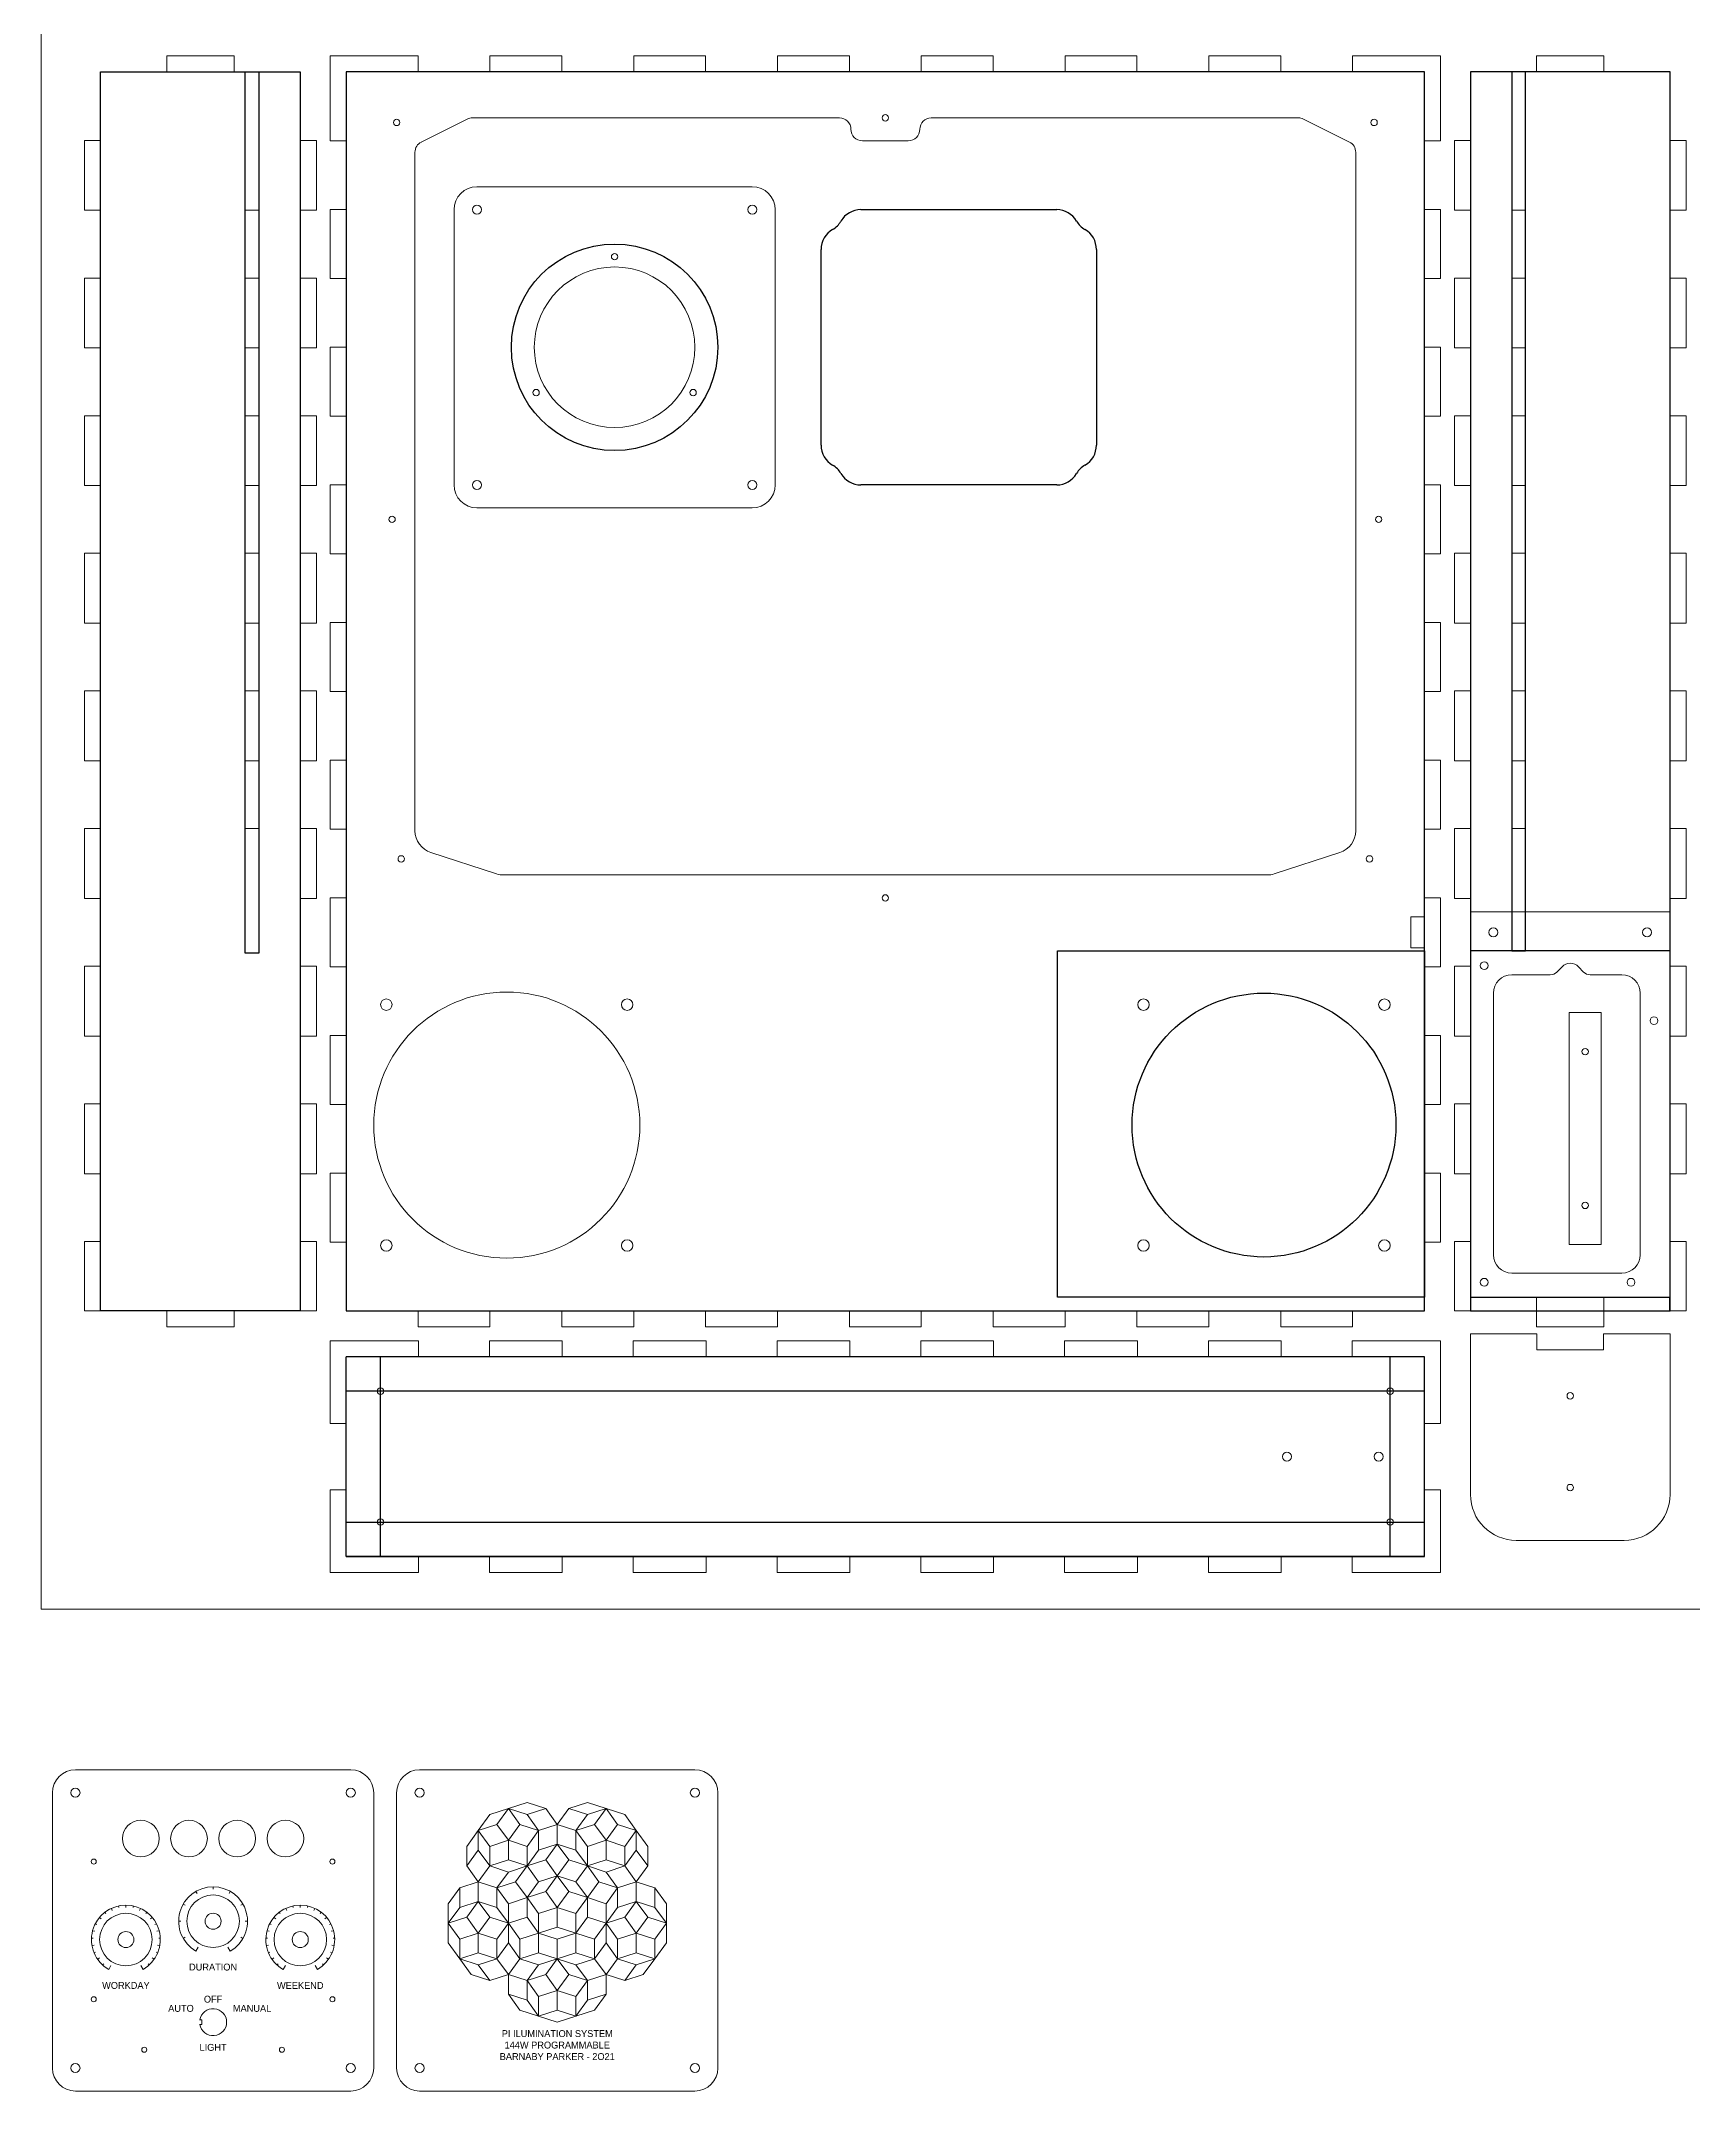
# Model space of a CAD drawing. Header units: millimetres. Extents: x -130 to 1370, y -1180 to 230.
# Drawn here: x -130 to 590, y -1180 to -286 of the extents above; entities that cross this region are included whole.
import ezdxf

# ---------------------------------------------------------------- set-up
doc = ezdxf.new("R2010")
doc.units = ezdxf.units.MM
doc.layers.get('0').update_dxf_attribs({"lineweight": 25, "true_color": 0xffffff})
for name, color, linetype, lineweight, true_color in [('cut', 1, 'Continuous', 20, 0xff0000), ('guide', 214, 'Continuous', 25, 0x800080), ('Vector Engrave', 5, 'Continuous', 0, 0x0000ff)]:
    doc.layers.add(name, color=color, linetype=linetype, lineweight=lineweight, true_color=true_color)
doc.styles.add('textstyle0', font='')
doc.styles.add('textstyle1', font='')
doc.styles.add('textstyle2', font='')
doc.styles.add('textstyle3', font='')
doc.styles.add('textstyle4', font='')
doc.styles.add('textstyle5', font='')
doc.styles.add('textstyle6', font='')
doc.styles.add('textstyle7', font='')
doc.styles.get('textstyle0').set_extended_font_data('Inconsolata Expanded ExtraLight')
doc.styles.get('textstyle1').set_extended_font_data('Inconsolata Expanded ExtraLight')
doc.styles.get('textstyle2').set_extended_font_data('Inconsolata Expanded ExtraLight')
doc.styles.get('textstyle3').set_extended_font_data('Inconsolata Expanded ExtraLight')
doc.styles.get('textstyle4').set_extended_font_data('Inconsolata Expanded ExtraLight')
doc.styles.get('textstyle5').set_extended_font_data('Inconsolata Expanded ExtraLight')
doc.styles.get('textstyle6').set_extended_font_data('Inconsolata Expanded ExtraLight')
doc.styles.get('textstyle7').set_extended_font_data('Inconsolata Expanded ExtraLight')

msp = doc.modelspace()

# ---------------------------------------------------------------- linework, layer by layer
for p, q in [((-104, -840), (-104, -300)), ((-104, -300), (-17, -300)), ((-17, -300), (-17, -840)), ((473, -300), (3, -300)), ((3, -300), (3, -840)), ((473, -840), (473, -300)), ((580, -300), (493, -300)), ((493, -300), (493, -840)), ((580, -840), (580, -300)), ((-17, -840), (-104, -840)), ((3, -840), (473, -840)), ((493, -840), (580, -840)), ((3, -947), (3, -860)), ((473, -860), (3, -860)), ((473, -947), (473, -860)), ((3, -947), (473, -947)), ((473, -947), (3, -947))]:
    msp.add_line(p, q)
at = {"layer": 'cut'}
for p, q in [((-130, 230), (-130, -970)), ((-75.2, -300), (-75.2, -293)), ((-75.2, -293), (-45.8, -293)), ((-45.8, -293), (-45.8, -300)), ((-4, -293), (3, -293)), ((-4, -293), (-4, -300)), ((3, -293), (34.33, -293)), ((34.33, -293), (34.33, -300)), ((65.67, -293), (97, -293)), ((65.67, -293), (65.67, -300)), ((97, -293), (97, -300)), ((128.33, -293), (159.67, -293)), ((128.33, -293), (128.33, -300)), ((159.67, -293), (159.67, -300)), ((191, -293), (222.33, -293)), ((191, -293), (191, -300)), ((222.33, -293), (222.33, -300)), ((253.67, -293), (285, -293)), ((253.67, -293), (253.67, -300)), ((285, -293), (285, -300)), ((316.33, -293), (347.67, -293)), ((316.33, -293), (316.33, -300)), ((347.67, -293), (347.67, -300)), ((379, -293), (410.33, -293)), ((379, -293), (379, -300)), ((410.33, -293), (410.33, -300)), ((441.67, -293), (473, -293)), ((441.67, -293), (441.67, -300)), ((473, -293), (480, -293)), ((480, -293), (480, -330)), ((551.2, -293), (521.8, -293)), ((521.8, -293), (521.8, -300)), ((551.2, -300), (551.2, -293)), ((-104, -300), (-104, -329.8)), ((-104, -300), (-75.2, -300)), ((-45.8, -300), (-17, -300)), ((-17, -300), (-17, -329.8)), ((-4, -300), (-4, -330)), ((65.67, -300), (34.33, -300)), ((128.33, -300), (97, -300)), ((191, -300), (159.67, -300)), ((253.67, -300), (222.33, -300)), ((316.33, -300), (285, -300)), ((379, -300), (347.67, -300)), ((441.67, -300), (410.33, -300)), ((493, -300), (493, -329.8)), ((521.8, -300), (493, -300)), ((580, -300), (551.2, -300)), ((580, -300), (580, -329.8)), ((35.76, -330.53), (55.76, -320.53)), ((58, -320), (218, -320)), ((258, -320), (418, -320)), ((440.24, -330.53), (420.24, -320.53)), ((-104, -329.8), (-111, -329.8)), ((-111, -329.8), (-111, -360.2)), ((-17, -329.8), (-10, -329.8)), ((-10, -329.8), (-10, -360.2)), ((-4, -330), (3, -330)), ((3, -330), (3, -360)), ((228, -330), (248, -330)), ((480, -330), (473, -330)), ((473, -330), (473, -360)), ((493, -329.8), (486, -329.8)), ((486, -329.8), (486, -360.2)), ((580, -329.8), (587, -329.8)), ((587, -329.8), (587, -360.2)), ((33, -630.7), (33, -335)), ((443, -335), (443, -630.7)), ((60, -350), (180, -350)), ((-111, -360.2), (-104, -360.2)), ((-104, -360.2), (-104, -389.8)), ((-41, -360.2), (-41, -389.8)), ((-35, -360.2), (-41, -360.2)), ((-35, -389.8), (-35, -360.2)), ((-17, -360.2), (-17, -389.8)), ((-10, -360.2), (-17, -360.2)), ((-4, -360), (-4, -390)), ((3, -360), (-4, -360)), ((50, -480), (50, -360)), ((190, -360), (190, -480)), ((473, -360), (480, -360)), ((480, -360), (480, -390)), ((486, -360.2), (493, -360.2)), ((493, -360.2), (493, -389.8)), ((511, -360.2), (511, -389.8)), ((517, -360.2), (511, -360.2)), ((517, -389.8), (517, -360.2)), ((580, -360.2), (580, -389.8)), ((587, -360.2), (580, -360.2)), ((-104, -389.8), (-111, -389.8)), ((-111, -389.8), (-111, -420.2)), ((-41, -389.8), (-35, -389.8)), ((-17, -389.8), (-10, -389.8)), ((-10, -389.8), (-10, -420.2)), ((-4, -390), (3, -390)), ((3, -390), (3, -420)), ((480, -390), (473, -390)), ((473, -390), (473, -420)), ((493, -389.8), (486, -389.8)), ((486, -389.8), (486, -420.2)), ((511, -389.8), (517, -389.8)), ((580, -389.8), (587, -389.8)), ((587, -389.8), (587, -420.2)), ((-111, -420.2), (-104, -420.2)), ((-104, -420.2), (-104, -449.8)), ((-41, -420.2), (-41, -449.8)), ((-35, -420.2), (-41, -420.2)), ((-35, -449.8), (-35, -420.2)), ((-17, -420.2), (-17, -449.8)), ((-10, -420.2), (-17, -420.2)), ((-4, -420), (-4, -450)), ((3, -420), (-4, -420)), ((473, -420), (480, -420)), ((480, -420), (480, -450)), ((486, -420.2), (493, -420.2)), ((493, -420.2), (493, -449.8)), ((511, -420.2), (511, -449.8)), ((517, -420.2), (511, -420.2)), ((517, -449.8), (517, -420.2)), ((580, -420.2), (580, -449.8)), ((587, -420.2), (580, -420.2)), ((-104, -449.8), (-111, -449.8)), ((-111, -449.8), (-111, -480.2)), ((-41, -449.8), (-35, -449.8)), ((-17, -449.8), (-10, -449.8)), ((-10, -449.8), (-10, -480.2)), ((-4, -450), (3, -450)), ((3, -450), (3, -480)), ((480, -450), (473, -450)), ((473, -450), (473, -480)), ((493, -449.8), (486, -449.8)), ((486, -449.8), (486, -480.2)), ((511, -449.8), (517, -449.8)), ((580, -449.8), (587, -449.8)), ((587, -449.8), (587, -480.2)), ((-111, -480.2), (-104, -480.2)), ((-104, -480.2), (-104, -509.8)), ((-41, -480.2), (-41, -509.8)), ((-35, -480.2), (-41, -480.2)), ((-35, -509.8), (-35, -480.2)), ((-17, -480.2), (-17, -509.8)), ((-10, -480.2), (-17, -480.2)), ((-4, -480), (-4, -510)), ((3, -480), (-4, -480)), ((473, -480), (480, -480)), ((480, -480), (480, -510)), ((486, -480.2), (493, -480.2)), ((493, -480.2), (493, -509.8)), ((511, -480.2), (511, -509.8)), ((517, -480.2), (511, -480.2)), ((517, -509.8), (517, -480.2)), ((580, -480.2), (580, -509.8)), ((587, -480.2), (580, -480.2)), ((180, -490), (60, -490)), ((-104, -509.8), (-111, -509.8)), ((-111, -509.8), (-111, -540.2)), ((-41, -509.8), (-35, -509.8)), ((-17, -509.8), (-10, -509.8)), ((-10, -509.8), (-10, -540.2)), ((-4, -510), (3, -510)), ((3, -510), (3, -540)), ((480, -510), (473, -510)), ((473, -510), (473, -540)), ((493, -509.8), (486, -509.8)), ((486, -509.8), (486, -540.2)), ((511, -509.8), (517, -509.8)), ((580, -509.8), (587, -509.8)), ((587, -509.8), (587, -540.2)), ((-111, -540.2), (-104, -540.2)), ((-104, -540.2), (-104, -569.8)), ((-41, -540.2), (-41, -569.8)), ((-35, -540.2), (-41, -540.2)), ((-35, -540.2), (-35, -569.8)), ((-17, -540.2), (-17, -569.8)), ((-10, -540.2), (-17, -540.2)), ((-4, -540), (-4, -570)), ((3, -540), (-4, -540)), ((473, -540), (480, -540)), ((480, -540), (480, -570)), ((486, -540.2), (493, -540.2)), ((493, -540.2), (493, -569.8)), ((511, -540.2), (511, -569.8)), ((517, -540.2), (511, -540.2)), ((517, -540.2), (517, -569.8)), ((580, -540.2), (580, -569.8)), ((587, -540.2), (580, -540.2)), ((-104, -569.8), (-111, -569.8)), ((-111, -569.8), (-111, -600.2)), ((-41, -569.8), (-35, -569.8)), ((-17, -569.8), (-10, -569.8)), ((-10, -569.8), (-10, -600.2)), ((-4, -570), (3, -570)), ((3, -570), (3, -600)), ((480, -570), (473, -570)), ((473, -570), (473, -600)), ((493, -569.8), (486, -569.8)), ((486, -569.8), (486, -600.2)), ((511, -569.8), (517, -569.8)), ((580, -569.8), (587, -569.8)), ((587, -569.8), (587, -600.2)), ((-111, -600.2), (-104, -600.2)), ((-104, -600.2), (-104, -629.8)), ((-41, -600.2), (-41, -629.8)), ((-35, -600.2), (-41, -600.2)), ((-35, -600.2), (-35, -629.8)), ((-17, -600.2), (-17, -629.8)), ((-10, -600.2), (-17, -600.2)), ((-4, -600), (-4, -630)), ((3, -600), (-4, -600)), ((473, -600), (480, -600)), ((480, -600), (480, -630)), ((486, -600.2), (493, -600.2)), ((493, -600.2), (493, -629.8)), ((511, -600.2), (511, -629.8)), ((517, -600.2), (511, -600.2)), ((517, -600.2), (517, -629.8)), ((580, -600.2), (580, -629.8)), ((587, -600.2), (580, -600.2)), ((-104, -629.8), (-111, -629.8)), ((-111, -629.8), (-111, -660.2)), ((-41, -629.8), (-35, -629.8)), ((-17, -629.8), (-10, -629.8)), ((-10, -629.8), (-10, -660.2)), ((-4, -630), (3, -630)), ((3, -630), (3, -660)), ((480, -630), (473, -630)), ((473, -630), (473, -660)), ((493, -629.8), (486, -629.8)), ((486, -629.8), (486, -660.2)), ((511, -629.8), (517, -629.8)), ((580, -629.8), (587, -629.8)), ((587, -629.8), (587, -660.2)), ((68.54, -649.51), (39.91, -640.21)), ((436.09, -640.21), (407.46, -649.51)), ((404.37, -650), (71.63, -650)), ((-111, -660.2), (-104, -660.2)), ((-104, -660.2), (-104, -689.8)), ((-17, -660.2), (-17, -689.8)), ((-10, -660.2), (-17, -660.2)), ((-4, -660), (-4, -690)), ((3, -660), (-4, -660)), ((473, -660), (480, -660)), ((480, -660), (480, -690)), ((486, -660.2), (493, -660.2)), ((493, -660.2), (493, -689.8)), ((580, -660.2), (580, -689.8)), ((587, -660.2), (580, -660.2)), ((467, -668.2), (473, -668.2)), ((467, -681.8), (467, -668.2)), ((473, -668.2), (473, -681.8)), ((493, -666), (580, -666)), ((467, -681.8), (473, -681.8)), ((-104, -689.8), (-111, -689.8)), ((-111, -689.8), (-111, -720.2)), ((-17, -689.8), (-10, -689.8)), ((-10, -689.8), (-10, -720.2)), ((-4, -690), (3, -690)), ((3, -690), (3, -720)), ((480, -690), (473, -690)), ((473, -690), (473, -720)), ((493, -689.8), (486, -689.8)), ((486, -689.8), (486, -720.2)), ((511, -693.5), (527.82, -693.5)), ((530.68, -692.3), (532.93, -690)), ((542.32, -692.3), (540.07, -690)), ((545.18, -693.5), (559, -693.5)), ((580, -689.8), (587, -689.8)), ((587, -689.8), (587, -720.2)), ((503, -815.5), (503, -701.5)), ((567, -701.5), (567, -815.5)), ((536, -811), (536, -710)), ((550, -710), (536, -710)), ((550, -811), (550, -710)), ((-111, -720.2), (-104, -720.2)), ((-104, -720.2), (-104, -749.8)), ((-17, -720.2), (-17, -749.8)), ((-10, -720.2), (-17, -720.2)), ((-4, -720), (-4, -750)), ((3, -720), (-4, -720)), ((473, -720), (480, -720)), ((480, -720), (480, -750)), ((486, -720.2), (493, -720.2)), ((493, -720.2), (493, -749.8)), ((580, -720.2), (580, -749.8)), ((587, -720.2), (580, -720.2)), ((-104, -749.8), (-111, -749.8)), ((-111, -749.8), (-111, -780.2)), ((-17, -749.8), (-10, -749.8)), ((-10, -749.8), (-10, -780.2)), ((-4, -750), (3, -750)), ((3, -750), (3, -780)), ((480, -750), (473, -750)), ((473, -750), (473, -780)), ((493, -749.8), (486, -749.8)), ((486, -749.8), (486, -780.2)), ((580, -749.8), (587, -749.8)), ((587, -749.8), (587, -780.2)), ((-111, -780.2), (-104, -780.2)), ((-104, -780.2), (-104, -809.8)), ((-17, -780.2), (-17, -809.8)), ((-10, -780.2), (-17, -780.2)), ((-4, -780), (-4, -810)), ((3, -780), (-4, -780)), ((473, -780), (480, -780)), ((480, -780), (480, -810)), ((486, -780.2), (493, -780.2)), ((493, -780.2), (493, -809.8)), ((580, -780.2), (580, -809.8)), ((587, -780.2), (580, -780.2)), ((-104, -809.8), (-111, -809.8)), ((-111, -809.8), (-111, -840)), ((-17, -809.8), (-10, -809.8)), ((-10, -809.8), (-10, -840)), ((-4, -810), (3, -810)), ((3, -810), (3, -840)), ((480, -810), (473, -810)), ((473, -810), (473, -840)), ((493, -809.8), (486, -809.8)), ((486, -809.8), (486, -840)), ((550, -811), (536, -811)), ((580, -809.8), (587, -809.8)), ((587, -809.8), (587, -840)), ((511, -823.5), (559, -823.5)), ((521.8, -834), (493.2, -834)), ((493.2, -834), (493.2, -840)), ((521.8, -847), (521.8, -834)), ((579.8, -834), (551.2, -834)), ((551.2, -834), (551.2, -847)), ((579.8, -834), (579.8, -840)), ((-111, -840), (-104, -840)), ((-104, -840), (-75.2, -840)), ((-75.2, -840), (-75.2, -847)), ((-75.2, -847), (-45.8, -847)), ((-45.8, -847), (-45.8, -840)), ((-45.8, -840), (-17, -840)), ((-10, -840), (-17, -840)), ((3, -840), (34.33, -840)), ((34.33, -840), (34.33, -847)), ((65.67, -847), (34.33, -847)), ((65.67, -840), (97, -840)), ((65.67, -840), (65.67, -847)), ((97, -840), (97, -847)), ((128.33, -847), (97, -847)), ((128.33, -840), (159.67, -840)), ((128.33, -840), (128.33, -847)), ((159.67, -840), (159.67, -847)), ((191, -847), (159.67, -847)), ((191, -840), (222.33, -840)), ((191, -840), (191, -847)), ((222.33, -840), (222.33, -847)), ((253.67, -847), (222.33, -847)), ((253.67, -840), (285, -840)), ((253.67, -840), (253.67, -847)), ((285, -840), (285, -847)), ((316.33, -847), (285, -847)), ((316.33, -840), (347.67, -840)), ((316.33, -840), (316.33, -847)), ((347.67, -840), (347.67, -847)), ((379, -847), (347.67, -847)), ((379, -840), (410.33, -840)), ((379, -840), (379, -847)), ((410.33, -840), (410.33, -847)), ((441.67, -847), (410.33, -847)), ((441.67, -840), (473, -840)), ((441.67, -840), (441.67, -847)), ((486, -840), (493.2, -840)), ((551.2, -847), (521.8, -847)), ((587, -840), (579.8, -840)), ((-4, -853), (-4, -860)), ((3, -853), (-4, -853)), ((3, -853), (34.53, -853)), ((34.53, -853), (34.53, -860)), ((65.47, -853), (97.2, -853)), ((65.47, -853), (65.47, -860)), ((97.2, -853), (97.2, -860)), ((128.13, -853), (159.87, -853)), ((128.13, -853), (128.13, -860)), ((159.87, -853), (159.87, -860)), ((190.8, -853), (222.53, -853)), ((190.8, -853), (190.8, -860)), ((222.53, -853), (222.53, -860)), ((253.47, -853), (285.2, -853)), ((253.47, -853), (253.47, -860)), ((285.2, -853), (285.2, -860)), ((316.13, -853), (347.87, -853)), ((316.13, -853), (316.13, -860)), ((347.87, -853), (347.87, -860)), ((378.8, -853), (410.53, -853)), ((378.8, -853), (378.8, -860)), ((410.53, -853), (410.53, -860)), ((441.47, -853), (473, -853)), ((441.47, -853), (441.47, -860)), ((473, -853), (480, -853)), ((480, -853), (480, -860)), ((522, -850), (493, -850)), ((493, -850), (493, -920)), ((522, -857), (522, -850)), ((551, -857), (522, -857)), ((580, -850), (551, -850)), ((551, -850), (551, -857)), ((580, -920), (580, -850)), ((-4, -889), (-4, -860)), ((65.47, -860), (34.53, -860)), ((128.13, -860), (97.2, -860)), ((190.8, -860), (159.87, -860)), ((253.47, -860), (222.53, -860)), ((316.13, -860), (285.2, -860)), ((378.8, -860), (347.87, -860)), ((441.47, -860), (410.53, -860)), ((480, -889), (480, -860)), ((3, -889), (-4, -889)), ((3, -918), (3, -889)), ((473, -918), (473, -889)), ((473, -889), (480, -889)), ((-4, -947), (-4, -918)), ((-4, -918), (3, -918)), ((480, -918), (473, -918)), ((480, -947), (480, -918)), ((-4, -954), (-4, -947)), ((34.53, -954), (34.53, -947)), ((65.47, -947), (34.53, -947)), ((65.47, -954), (65.47, -947)), ((97.2, -954), (97.2, -947)), ((128.13, -947), (97.2, -947)), ((128.13, -954), (128.13, -947)), ((159.87, -954), (159.87, -947)), ((190.8, -947), (159.87, -947)), ((190.8, -954), (190.8, -947)), ((222.53, -954), (222.53, -947)), ((253.47, -947), (222.53, -947)), ((253.47, -954), (253.47, -947)), ((285.2, -954), (285.2, -947)), ((316.13, -947), (285.2, -947)), ((316.13, -954), (316.13, -947)), ((347.87, -954), (347.87, -947)), ((378.8, -947), (347.87, -947)), ((378.8, -954), (378.8, -947)), ((410.53, -954), (410.53, -947)), ((441.47, -947), (410.53, -947)), ((441.47, -954), (441.47, -947)), ((480, -954), (480, -947)), ((513, -940), (560, -940)), ((3, -954), (-4, -954)), ((3, -954), (34.53, -954)), ((65.47, -954), (97.2, -954)), ((128.13, -954), (159.87, -954)), ((190.8, -954), (222.53, -954)), ((253.47, -954), (285.2, -954)), ((316.13, -954), (347.87, -954)), ((378.8, -954), (410.53, -954)), ((441.47, -954), (473, -954)), ((473, -954), (480, -954)), ((-130, -970), (1370, -970)), ((-115, -1040), (5, -1040)), ((35, -1040), (155, -1040)), ((-125, -1170), (-125, -1050)), ((15, -1050), (15, -1170)), ((25, -1170), (25, -1050)), ((165, -1050), (165, -1170)), ((-59.9, -1149), (-60.9, -1149)), ((-60.9, -1151), (-59.9, -1151)), ((-59.9, -1151), (-59.9, -1149)), ((5, -1180), (-115, -1180)), ((155, -1180), (35, -1180))]:
    msp.add_line(p, q, dxfattribs=at)
for centre, radius in [((25, -322), 1.4), ((238, -320), 1.4), ((451, -322), 1.4), ((60, -360), 2), ((180, -360), 2), ((120, -380.5), 1.4), ((120, -420), 35), ((85.79, -439.75), 1.4), ((154.21, -439.75), 1.4), ((60, -480), 2), ((180, -480), 2), ((23, -495), 1.4), ((453, -495), 1.4), ((27, -643), 1.4), ((449, -643), 1.4), ((238, -660), 1.4), ((503, -675), 1.95), ((570, -675), 1.95), ((499, -689.5), 1.7), ((73, -759), 58), ((20.5, -706.5), 2.5), ((125.5, -706.5), 2.5), ((403, -759), 57.5), ((350.5, -706.5), 2.5), ((455.5, -706.5), 2.5), ((573, -713.5), 1.7), ((543, -727), 1.4), ((543, -794), 1.4), ((20.5, -811.5), 2.5), ((125.5, -811.5), 2.5), ((350.5, -811.5), 2.5), ((455.5, -811.5), 2.5), ((499, -827.5), 1.7), ((563, -827.5), 1.7), ((18, -875), 1.4), ((458, -875), 1.4), ((536.5, -877), 1.4), ((413, -903.5), 1.95), ((453, -903.5), 1.95), ((536.5, -917), 1.4), ((18, -932), 1.4), ((458, -932), 1.4), ((-115, -1050), 2), ((5, -1050), 2), ((35, -1050), 2), ((155, -1050), 2), ((-86.5, -1070), 8), ((-65.5, -1070), 8), ((-44.5, -1070), 8), ((-23.5, -1070), 8), ((-107, -1080), 1.1), ((-3, -1080), 1.1), ((-55, -1106), 3.5), ((-93, -1114), 3.5), ((-17, -1114), 3.5), ((-107, -1140), 1.1), ((-3, -1140), 1.1), ((-85, -1162), 1.1), ((-25, -1162), 1.1), ((-115, -1170), 2), ((5, -1170), 2), ((35, -1170), 2), ((155, -1170), 2)]:
    msp.add_circle(centre, radius, dxfattribs=at)
for centre, radius, start, end in [((58, -325), 5, 90, 116.56505), ((218, -325), 5, 360, 90), ((258, -325), 5, 90, 180), ((418, -325), 5, 63.43495, 90), ((38, -335), 5, 116.56505, 180), ((228, -325), 5, 180, 270), ((248, -325), 5, 270, 0), ((438, -335), 5, 360, 63.43495), ((60, -360), 10, 90, 180), ((60, -360), 10, 90, 180), ((180, -360), 10, 0, 90), ((180, -360), 10, 0, 90), ((60, -480), 10, 180, 270), ((60, -480), 10, 180, 270), ((180, -480), 10, 270, 0), ((180, -480), 10, 270, 0), ((43, -630.7), 10, 180, 252), ((433, -630.7), 10, 288, 0), ((71.63, -640), 10, 252, 270), ((404.37, -640), 10, 270, 288), ((511, -701.5), 8, 90, 180), ((527.82, -689.5), 4, 270, 315.58469), ((536.5, -693.5), 5, 44.41531, 135.58469), ((545.18, -689.5), 4, 224.41531, 270), ((559, -701.5), 8, 0, 90), ((511, -815.5), 8, 180, 270), ((559, -815.5), 8, 270, 0), ((513, -920), 20, 180, 270), ((560, -920), 20, 270, 0), ((-115, -1050), 10, 90, 180), ((-115, -1050), 10, 90, 180), ((5, -1050), 10, 0, 90), ((5, -1050), 10, 0, 90), ((35, -1050), 10, 90, 180), ((35, -1050), 10, 90, 180), ((155, -1050), 10, 0, 90), ((155, -1050), 10, 0, 90), ((-55, -1150), 5.9, 189.75826, 170.24174), ((-115, -1170), 10, 180, 270), ((-115, -1170), 10, 180, 270), ((5, -1170), 10, 270, 0), ((5, -1170), 10, 270, 0), ((35, -1170), 10, 180, 270), ((35, -1170), 10, 180, 270), ((155, -1170), 10, 270, 0), ((155, -1170), 10, 270, 0)]:
    msp.add_arc(centre, radius, start, end, dxfattribs=at)
at = {"layer": 'guide'}
for p, q in [((-41, -684), (-41, -300)), ((-41, -300), (-35, -300)), ((-35, -300), (-35, -684)), ((517, -300), (511, -300)), ((511, -300), (511, -683)), ((517, -683), (517, -300)), ((227.32, -360), (312.68, -360)), ((210, -462.68), (210, -377.32)), ((330, -377.32), (330, -462.68)), ((312.68, -480), (227.32, -480)), ((-35, -684), (-41, -684)), ((313, -834), (313, -683)), ((313, -683), (473, -683)), ((473, -683), (473, -834)), ((580, -683), (493, -683)), ((493, -683), (493, -834)), ((511, -683), (517, -683)), ((580, -834), (580, -683)), ((473, -834), (313, -834)), ((493, -834), (580, -834)), ((18, -947), (18, -860)), ((458, -947), (458, -860)), ((473, -875), (3, -875)), ((3, -932), (473, -932))]:
    msp.add_line(p, q, dxfattribs=at)
for centre, radius in [((120, -420), 45), ((403, -759), 57.5)]:
    msp.add_circle(centre, radius, dxfattribs=at)
for centre, start, end in [((210, -360), 300, 330), ((227.32, -370), 90, 150), ((312.68, -370), 30, 90), ((330, -360), 210, 240), ((220, -377.32), 120, 180), ((320, -377.32), 0, 60), ((220, -462.68), 180, 240), ((320, -462.68), 300, 0), ((210, -480), 30, 60), ((330, -480), 120, 150), ((227.32, -470), 210, 270), ((312.68, -470), 270, 330)]:
    msp.add_arc(centre, 10, start, end, dxfattribs=at)
at = {"layer": 'Vector Engrave'}
for p, q in [((81.86, -1054.27), (73.73, -1056.91)), ((81.86, -1054.27), (89.98, -1056.91)), ((108.14, -1054.27), (100.02, -1056.91)), ((108.14, -1054.27), (116.27, -1056.91)), ((65.61, -1059.55), (60.59, -1066.46)), ((73.73, -1056.91), (65.61, -1059.55)), ((68.71, -1063.82), (73.73, -1056.91)), ((78.75, -1063.82), (73.73, -1056.91)), ((81.86, -1059.55), (73.73, -1056.91)), ((89.98, -1056.91), (81.86, -1059.55)), ((86.88, -1066.46), (81.86, -1059.55)), ((89.98, -1056.91), (95, -1063.82)), ((100.02, -1056.91), (95, -1063.82)), ((100.02, -1056.91), (108.14, -1059.55)), ((108.14, -1059.55), (103.12, -1066.46)), ((116.27, -1056.91), (108.14, -1059.55)), ((111.25, -1063.82), (116.27, -1056.91)), ((121.29, -1063.82), (116.27, -1056.91)), ((124.39, -1059.55), (116.27, -1056.91)), ((129.41, -1066.46), (124.39, -1059.55)), ((55.57, -1073.37), (60.59, -1066.46)), ((68.71, -1063.82), (60.59, -1066.46)), ((65.61, -1073.37), (60.59, -1066.46)), ((60.59, -1066.46), (60.59, -1075)), ((73.73, -1070.73), (65.61, -1073.37)), ((73.73, -1070.73), (68.71, -1063.82)), ((73.73, -1070.73), (78.75, -1063.82)), ((81.86, -1073.37), (73.73, -1070.73)), ((73.73, -1079.27), (73.73, -1070.73)), ((78.75, -1063.82), (86.88, -1066.46)), ((86.88, -1066.46), (81.86, -1073.37)), ((86.88, -1066.46), (95, -1063.82)), ((86.88, -1066.46), (86.88, -1075)), ((95, -1072.36), (95, -1063.82)), ((95, -1063.82), (103.12, -1066.46)), ((111.25, -1063.82), (103.12, -1066.46)), ((103.12, -1066.46), (103.12, -1075)), ((103.12, -1066.46), (108.14, -1073.37)), ((108.14, -1073.37), (116.27, -1070.73)), ((116.27, -1070.73), (111.25, -1063.82)), ((116.27, -1070.73), (121.29, -1063.82)), ((116.27, -1070.73), (124.39, -1073.37)), ((116.27, -1079.27), (116.27, -1070.73)), ((121.29, -1063.82), (129.41, -1066.46)), ((124.39, -1073.37), (129.41, -1066.46)), ((134.43, -1073.37), (129.41, -1066.46)), ((129.41, -1075), (129.41, -1066.46)), ((55.57, -1073.37), (55.57, -1081.91)), ((55.57, -1081.91), (60.59, -1075)), ((60.59, -1075), (65.61, -1081.91)), ((65.61, -1073.37), (65.61, -1081.91)), ((65.61, -1081.91), (73.73, -1079.27)), ((81.86, -1081.91), (73.73, -1079.27)), ((81.86, -1081.91), (81.86, -1073.37)), ((81.86, -1081.91), (86.88, -1075)), ((81.86, -1081.91), (89.98, -1079.27)), ((95, -1072.36), (86.88, -1075)), ((95, -1072.36), (89.98, -1079.27)), ((89.98, -1079.27), (95, -1086.18)), ((95, -1072.36), (100.02, -1079.27)), ((95, -1072.36), (103.12, -1075)), ((100.02, -1079.27), (95, -1086.18)), ((108.14, -1081.91), (100.02, -1079.27)), ((108.14, -1081.91), (103.12, -1075)), ((108.14, -1081.91), (108.14, -1073.37)), ((108.14, -1081.91), (116.27, -1079.27)), ((124.39, -1081.91), (116.27, -1079.27)), ((124.39, -1073.37), (124.39, -1081.91)), ((124.39, -1081.91), (129.41, -1075)), ((134.43, -1081.91), (129.41, -1075)), ((134.43, -1073.37), (134.43, -1081.91)), ((52.47, -1091.46), (60.59, -1088.82)), ((55.57, -1081.91), (60.59, -1088.82)), ((60.59, -1088.82), (65.61, -1081.91)), ((68.71, -1091.46), (60.59, -1088.82)), ((60.59, -1097.36), (60.59, -1088.82)), ((65.61, -1081.91), (73.73, -1084.55)), ((68.71, -1091.46), (73.73, -1084.55)), ((68.71, -1091.46), (76.84, -1088.82)), ((81.86, -1081.91), (73.73, -1084.55)), ((81.86, -1081.91), (76.84, -1088.82)), ((76.84, -1088.82), (81.86, -1095.73)), ((81.86, -1081.91), (86.88, -1088.82)), ((86.88, -1088.82), (81.86, -1095.73)), ((95, -1086.18), (86.88, -1088.82)), ((89.98, -1093.09), (95, -1086.18)), ((100.02, -1093.09), (95, -1086.18)), ((103.12, -1088.82), (95, -1086.18)), ((108.14, -1081.91), (103.12, -1088.82)), ((108.14, -1095.73), (103.12, -1088.82)), ((108.14, -1081.91), (113.16, -1088.82)), ((108.14, -1081.91), (116.27, -1084.55)), ((113.16, -1088.82), (108.14, -1095.73)), ((121.29, -1091.46), (113.16, -1088.82)), ((124.39, -1081.91), (116.27, -1084.55)), ((121.29, -1091.46), (116.27, -1084.55)), ((121.29, -1091.46), (129.41, -1088.82)), ((124.39, -1081.91), (129.41, -1088.82)), ((134.43, -1081.91), (129.41, -1088.82)), ((137.53, -1091.46), (129.41, -1088.82)), ((129.41, -1088.82), (129.41, -1097.36)), ((-93, -1099), (-93, -1100)), ((-67.99, -1098.5), (-67.12, -1099)), ((-62.5, -1093.01), (-62, -1093.88)), ((-55, -1091), (-55, -1092)), ((-47.5, -1093.01), (-48, -1093.88)), ((-42.01, -1098.5), (-42.88, -1099)), ((-17, -1099), (-17, -1100)), ((47.45, -1098.37), (52.47, -1091.46)), ((47.45, -1098.37), (47.45, -1106.91)), ((52.47, -1091.46), (52.47, -1100)), ((60.59, -1097.36), (52.47, -1100)), ((55.57, -1104.27), (60.59, -1097.36)), ((60.59, -1097.36), (65.61, -1104.27)), ((60.59, -1097.36), (68.71, -1100)), ((68.71, -1091.46), (73.73, -1098.37)), ((68.71, -1091.46), (68.71, -1100)), ((73.73, -1098.37), (81.86, -1095.73)), ((73.73, -1106.91), (73.73, -1098.37)), ((89.98, -1093.09), (81.86, -1095.73)), ((86.88, -1102.64), (81.86, -1095.73)), ((81.86, -1095.73), (81.86, -1104.27)), ((95, -1100), (89.98, -1093.09)), ((95, -1100), (89.98, -1093.09)), ((95, -1100), (100.02, -1093.09)), ((95, -1100), (100.02, -1093.09)), ((100.02, -1093.09), (108.14, -1095.73)), ((103.12, -1102.64), (108.14, -1095.73)), ((116.27, -1098.37), (108.14, -1095.73)), ((108.14, -1104.27), (108.14, -1095.73)), ((121.29, -1091.46), (116.27, -1098.37)), ((116.27, -1106.91), (116.27, -1098.37)), ((121.29, -1091.46), (121.29, -1100)), ((129.41, -1097.36), (121.29, -1100)), ((129.41, -1097.36), (124.39, -1104.27)), ((134.43, -1104.27), (129.41, -1097.36)), ((137.53, -1100), (129.41, -1097.36)), ((137.53, -1091.46), (137.53, -1100)), ((142.55, -1098.37), (137.53, -1091.46)), ((142.55, -1098.37), (142.55, -1106.91)), ((-106.31, -1107.07), (-105.68, -1107.4)), ((-104.49, -1104.36), (-103.72, -1105)), ((-102.13, -1102.1), (-101.71, -1102.66)), ((-99.34, -1100.41), (-98.92, -1101.31)), ((-96.25, -1099.36), (-96.1, -1100.04)), ((-89.75, -1099.36), (-89.9, -1100.04)), ((-86.66, -1100.41), (-87.08, -1101.31)), ((-83.87, -1102.1), (-84.29, -1102.66)), ((-81.51, -1104.36), (-82.28, -1105)), ((-79.69, -1107.07), (-80.32, -1107.4)), ((-70, -1106), (-69, -1106)), ((-40, -1106), (-41, -1106)), ((-30.31, -1107.07), (-29.68, -1107.4)), ((-28.49, -1104.36), (-27.72, -1105)), ((-26.13, -1102.1), (-25.71, -1102.66)), ((-23.34, -1100.41), (-22.92, -1101.31)), ((-20.25, -1099.36), (-20.1, -1100.04)), ((-13.75, -1099.36), (-13.9, -1100.04)), ((-10.66, -1100.41), (-11.08, -1101.31)), ((-7.87, -1102.1), (-8.29, -1102.66)), ((-5.51, -1104.36), (-6.28, -1105)), ((-3.69, -1107.07), (-4.32, -1107.4)), ((52.47, -1100), (47.45, -1106.91)), ((55.57, -1104.27), (47.45, -1106.91)), ((52.47, -1113.82), (47.45, -1106.91)), ((47.45, -1106.91), (47.45, -1115.45)), ((60.59, -1111.18), (55.57, -1104.27)), ((65.61, -1104.27), (60.59, -1111.18)), ((73.73, -1106.91), (65.61, -1104.27)), ((73.73, -1106.91), (68.71, -1100)), ((73.73, -1106.91), (68.71, -1113.82)), ((73.73, -1106.91), (81.86, -1104.27)), ((73.73, -1106.91), (78.75, -1113.82)), ((73.73, -1106.91), (73.73, -1115.45)), ((81.86, -1104.27), (86.88, -1111.18)), ((95, -1100), (86.88, -1102.64)), ((95, -1100), (86.88, -1102.64)), ((86.88, -1102.64), (86.88, -1111.18)), ((95, -1100), (95, -1108.54)), ((95, -1100), (103.12, -1102.64)), ((95, -1100), (95, -1108.54)), ((95, -1100), (103.12, -1102.64)), ((103.12, -1102.64), (103.12, -1111.18)), ((103.12, -1111.18), (108.14, -1104.27)), ((116.27, -1106.91), (108.14, -1104.27)), ((116.27, -1106.91), (111.25, -1113.82)), ((116.27, -1106.91), (121.29, -1100)), ((116.27, -1106.91), (124.39, -1104.27)), ((116.27, -1106.91), (116.27, -1115.45)), ((116.27, -1106.91), (121.29, -1113.82)), ((124.39, -1104.27), (129.41, -1111.18)), ((129.41, -1111.18), (134.43, -1104.27)), ((134.43, -1104.27), (142.55, -1106.91)), ((142.55, -1106.91), (137.53, -1100)), ((137.53, -1113.82), (142.55, -1106.91)), ((142.55, -1115.45), (142.55, -1106.91)), ((-107.99, -1113.35), (-107.29, -1113.38)), ((-107.77, -1116.6), (-106.79, -1116.43)), ((-107.49, -1110.12), (-106.52, -1110.38)), ((-78.51, -1110.12), (-79.48, -1110.38)), ((-78.23, -1116.6), (-79.21, -1116.43)), ((-78.01, -1113.35), (-78.71, -1113.38)), ((-67.99, -1113.5), (-67.12, -1113)), ((-42.01, -1113.5), (-42.88, -1113)), ((-31.99, -1113.35), (-31.29, -1113.38)), ((-31.77, -1116.6), (-30.79, -1116.43)), ((-31.49, -1110.12), (-30.52, -1110.38)), ((-2.51, -1110.12), (-3.48, -1110.38)), ((-2.23, -1116.6), (-3.21, -1116.43)), ((-2.01, -1113.35), (-2.71, -1113.38)), ((47.45, -1115.45), (52.47, -1122.36)), ((60.59, -1111.18), (52.47, -1113.82)), ((52.47, -1113.82), (52.47, -1122.36)), ((60.59, -1111.18), (60.59, -1119.72)), ((68.71, -1113.82), (60.59, -1111.18)), ((68.71, -1122.36), (68.71, -1113.82)), ((68.71, -1122.36), (73.73, -1115.45)), ((78.75, -1122.36), (73.73, -1115.45)), ((78.75, -1113.82), (86.88, -1111.18)), ((78.75, -1122.36), (78.75, -1113.82)), ((95, -1108.54), (86.88, -1111.18)), ((86.88, -1119.72), (86.88, -1111.18)), ((86.88, -1111.18), (95, -1113.82)), ((95, -1108.54), (103.12, -1111.18)), ((95, -1113.82), (103.12, -1111.18)), ((95, -1122.36), (95, -1113.82)), ((111.25, -1113.82), (103.12, -1111.18)), ((103.12, -1119.72), (103.12, -1111.18)), ((111.25, -1122.36), (111.25, -1113.82)), ((111.25, -1122.36), (116.27, -1115.45)), ((121.29, -1122.36), (116.27, -1115.45)), ((121.29, -1113.82), (129.41, -1111.18)), ((121.29, -1122.36), (121.29, -1113.82)), ((129.41, -1111.18), (129.41, -1119.72)), ((129.41, -1111.18), (137.53, -1113.82)), ((137.53, -1113.82), (137.53, -1122.36)), ((137.53, -1122.36), (142.55, -1115.45)), ((-106.86, -1119.74), (-106.21, -1119.47)), ((-105.29, -1122.6), (-104.47, -1122.03)), ((-103.13, -1125.06), (-102.66, -1124.54)), ((-100.5, -1126.99), (-99.5, -1125.26)), ((-85.5, -1126.99), (-86.5, -1125.26)), ((-82.87, -1125.06), (-83.34, -1124.54)), ((-80.71, -1122.6), (-81.53, -1122.03)), ((-79.14, -1119.74), (-79.79, -1119.47)), ((-62.5, -1118.99), (-61.5, -1117.26)), ((-47.5, -1118.99), (-48.5, -1117.26)), ((-30.86, -1119.74), (-30.21, -1119.47)), ((-29.29, -1122.6), (-28.47, -1122.03)), ((-27.13, -1125.06), (-26.66, -1124.54)), ((-24.5, -1126.99), (-23.5, -1125.26)), ((-9.5, -1126.99), (-10.5, -1125.26)), ((-6.87, -1125.06), (-7.34, -1124.54)), ((-4.71, -1122.6), (-5.53, -1122.03)), ((-3.14, -1119.74), (-3.79, -1119.47)), ((60.59, -1119.72), (52.47, -1122.36)), ((57.49, -1129.27), (52.47, -1122.36)), ((52.47, -1122.36), (60.59, -1125)), ((60.59, -1119.72), (68.71, -1122.36)), ((60.59, -1125), (68.71, -1122.36)), ((65.61, -1131.91), (60.59, -1125)), ((73.73, -1129.27), (68.71, -1122.36)), ((78.75, -1122.36), (73.73, -1129.27)), ((78.75, -1122.36), (86.88, -1119.72)), ((78.75, -1122.36), (86.88, -1125)), ((81.86, -1131.91), (86.88, -1125)), ((95, -1122.36), (86.88, -1119.72)), ((95, -1122.36), (86.88, -1125)), ((95, -1122.36), (89.98, -1129.27)), ((95, -1122.36), (103.12, -1119.72)), ((95, -1122.36), (103.12, -1125)), ((95, -1122.36), (100.02, -1129.27)), ((111.25, -1122.36), (103.12, -1119.72)), ((111.25, -1122.36), (103.12, -1125)), ((108.14, -1131.91), (103.12, -1125)), ((111.25, -1122.36), (116.27, -1129.27)), ((121.29, -1122.36), (116.27, -1129.27)), ((129.41, -1119.72), (121.29, -1122.36)), ((121.29, -1122.36), (129.41, -1125)), ((124.39, -1131.91), (129.41, -1125)), ((129.41, -1119.72), (137.53, -1122.36)), ((129.41, -1125), (137.53, -1122.36)), ((132.51, -1129.27), (137.53, -1122.36)), ((57.49, -1129.27), (65.61, -1131.91)), ((65.61, -1131.91), (73.73, -1129.27)), ((73.73, -1137.81), (73.73, -1129.27)), ((81.86, -1131.91), (73.73, -1129.27)), ((81.86, -1131.91), (89.98, -1129.27)), ((86.88, -1138.82), (81.86, -1131.91)), ((81.86, -1131.91), (81.86, -1140.45)), ((89.98, -1129.27), (95, -1136.18)), ((100.02, -1129.27), (95, -1136.18)), ((108.14, -1131.91), (100.02, -1129.27)), ((103.12, -1138.82), (108.14, -1131.91)), ((116.27, -1129.27), (108.14, -1131.91)), ((108.14, -1140.45), (108.14, -1131.91)), ((124.39, -1131.91), (116.27, -1129.27)), ((116.27, -1137.81), (116.27, -1129.27)), ((132.51, -1129.27), (124.39, -1131.91)), ((73.73, -1137.81), (81.86, -1140.45)), ((78.75, -1144.72), (73.73, -1137.81)), ((81.86, -1140.45), (86.88, -1147.36)), ((95, -1136.18), (86.88, -1138.82)), ((86.88, -1138.82), (86.88, -1147.36)), ((95, -1136.18), (95, -1144.72)), ((95, -1136.18), (103.12, -1138.82)), ((103.12, -1138.82), (103.12, -1147.36)), ((103.12, -1147.36), (108.14, -1140.45)), ((116.27, -1137.81), (108.14, -1140.45)), ((111.25, -1144.72), (116.27, -1137.81)), ((78.75, -1144.72), (86.88, -1147.36)), ((95, -1144.72), (86.88, -1147.36)), ((86.88, -1147.36), (95, -1150)), ((95, -1144.72), (103.12, -1147.36)), ((95, -1150), (103.12, -1147.36)), ((111.25, -1144.72), (103.12, -1147.36))]:
    msp.add_line(p, q, dxfattribs=at)
for centre in [(-55, -1106), (-93, -1114), (-17, -1114)]:
    msp.add_circle(centre, 11.45, dxfattribs=at)
for centre in [(-93, -1114), (-55, -1106), (-17, -1114)]:
    msp.add_arc(centre, 15, 300, 240, dxfattribs=at)

# ---------------------------------------------------------------- texts
at = {"layer": 'Vector Engrave', "char_height": 3, "attachment_point": 5}
for s, insert, style in [('DURATION', (-55, -1126), 'textstyle5'), ('\\fSource Code Pro ExtraLight|b0|i0|c0|p0;WORKDAY', (-93, -1134), 'textstyle6'), ('\\fSource Code Pro ExtraLight|b0|i0|c0|p0;WEEKEND', (-17, -1134), 'textstyle7'), ('\\fSource Code Pro ExtraLight|b0|i0|c0|p0;AUTO', (-69, -1144), 'textstyle4'), ('OFF', (-55, -1140), 'textstyle0'), ('\\fSource Code Pro ExtraLight|b0|i0|c0|p0;MANUAL', (-38, -1144), 'textstyle3'), ('LIGHT', (-55, -1161), 'textstyle2'), ('PI ILUMINATION SYSTEM\\P144W PROGRAMMABLE\\PBARNABY PARKER - 2O21', (95, -1160), 'textstyle1')]:
    msp.add_mtext(s, dxfattribs=dict(at, insert=insert, style=style))

doc.saveas('drawing.dxf')
